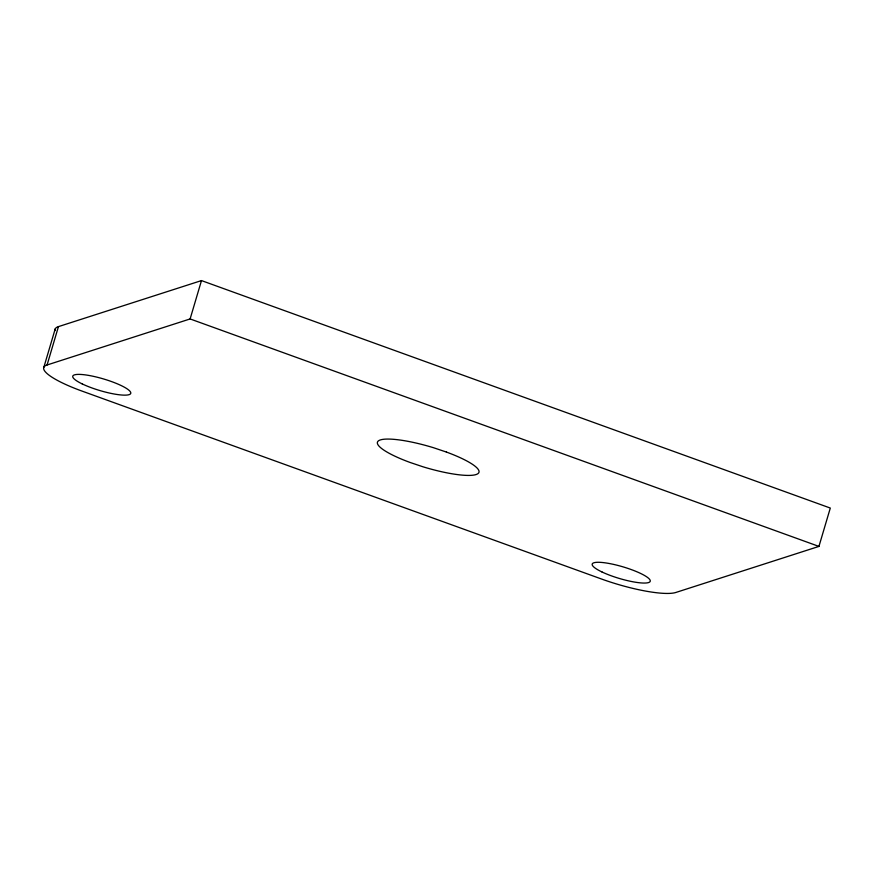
<?xml version="1.0" encoding="UTF-8"?>
<svg xmlns="http://www.w3.org/2000/svg" width="874" height="874" viewBox="0 0 874 874"><rect width="100%" height="100%" fill="white"/><g stroke="black" fill="none" stroke-linecap="round" stroke-linejoin="round"><path stroke-width="1.31" d="M43.842 367.298L55.204 328.941M47.076 364.982L58.438 326.625L201.479 280.587L830.3 508.056L818.938 546.414L675.897 592.452A60.514 12.17 16.5 0 1 601.52 579.014L82.058 391.104A60.514 12.17 16.5 0 1 47.076 364.982L190.117 318.944L818.938 546.414M190.117 318.944L201.479 280.587M55.062 330.558A60.514 12.17 16.5 0 1 58.438 326.625M446.406 452.055L433.504 447.717A52.943 10.641 16.5 0 0 378.748 440.649A52.943 10.641 16.5 0 0 410.004 462.433L422.907 466.771A52.943 10.641 16.5 0 0 477.663 473.828A52.943 10.641 16.5 0 0 446.406 452.055M602.022 571.989A30.251 6.085 16.5 0 0 649.71 581.986A30.251 6.085 16.5 0 0 611.931 564.036A30.251 6.085 16.5 0 0 602.022 571.989M82.254 383.937A30.251 6.085 16.5 0 0 130.16 394.141A30.251 6.085 16.5 0 0 92.841 376.213A30.251 6.085 16.5 0 0 82.254 383.937"/></g></svg>
